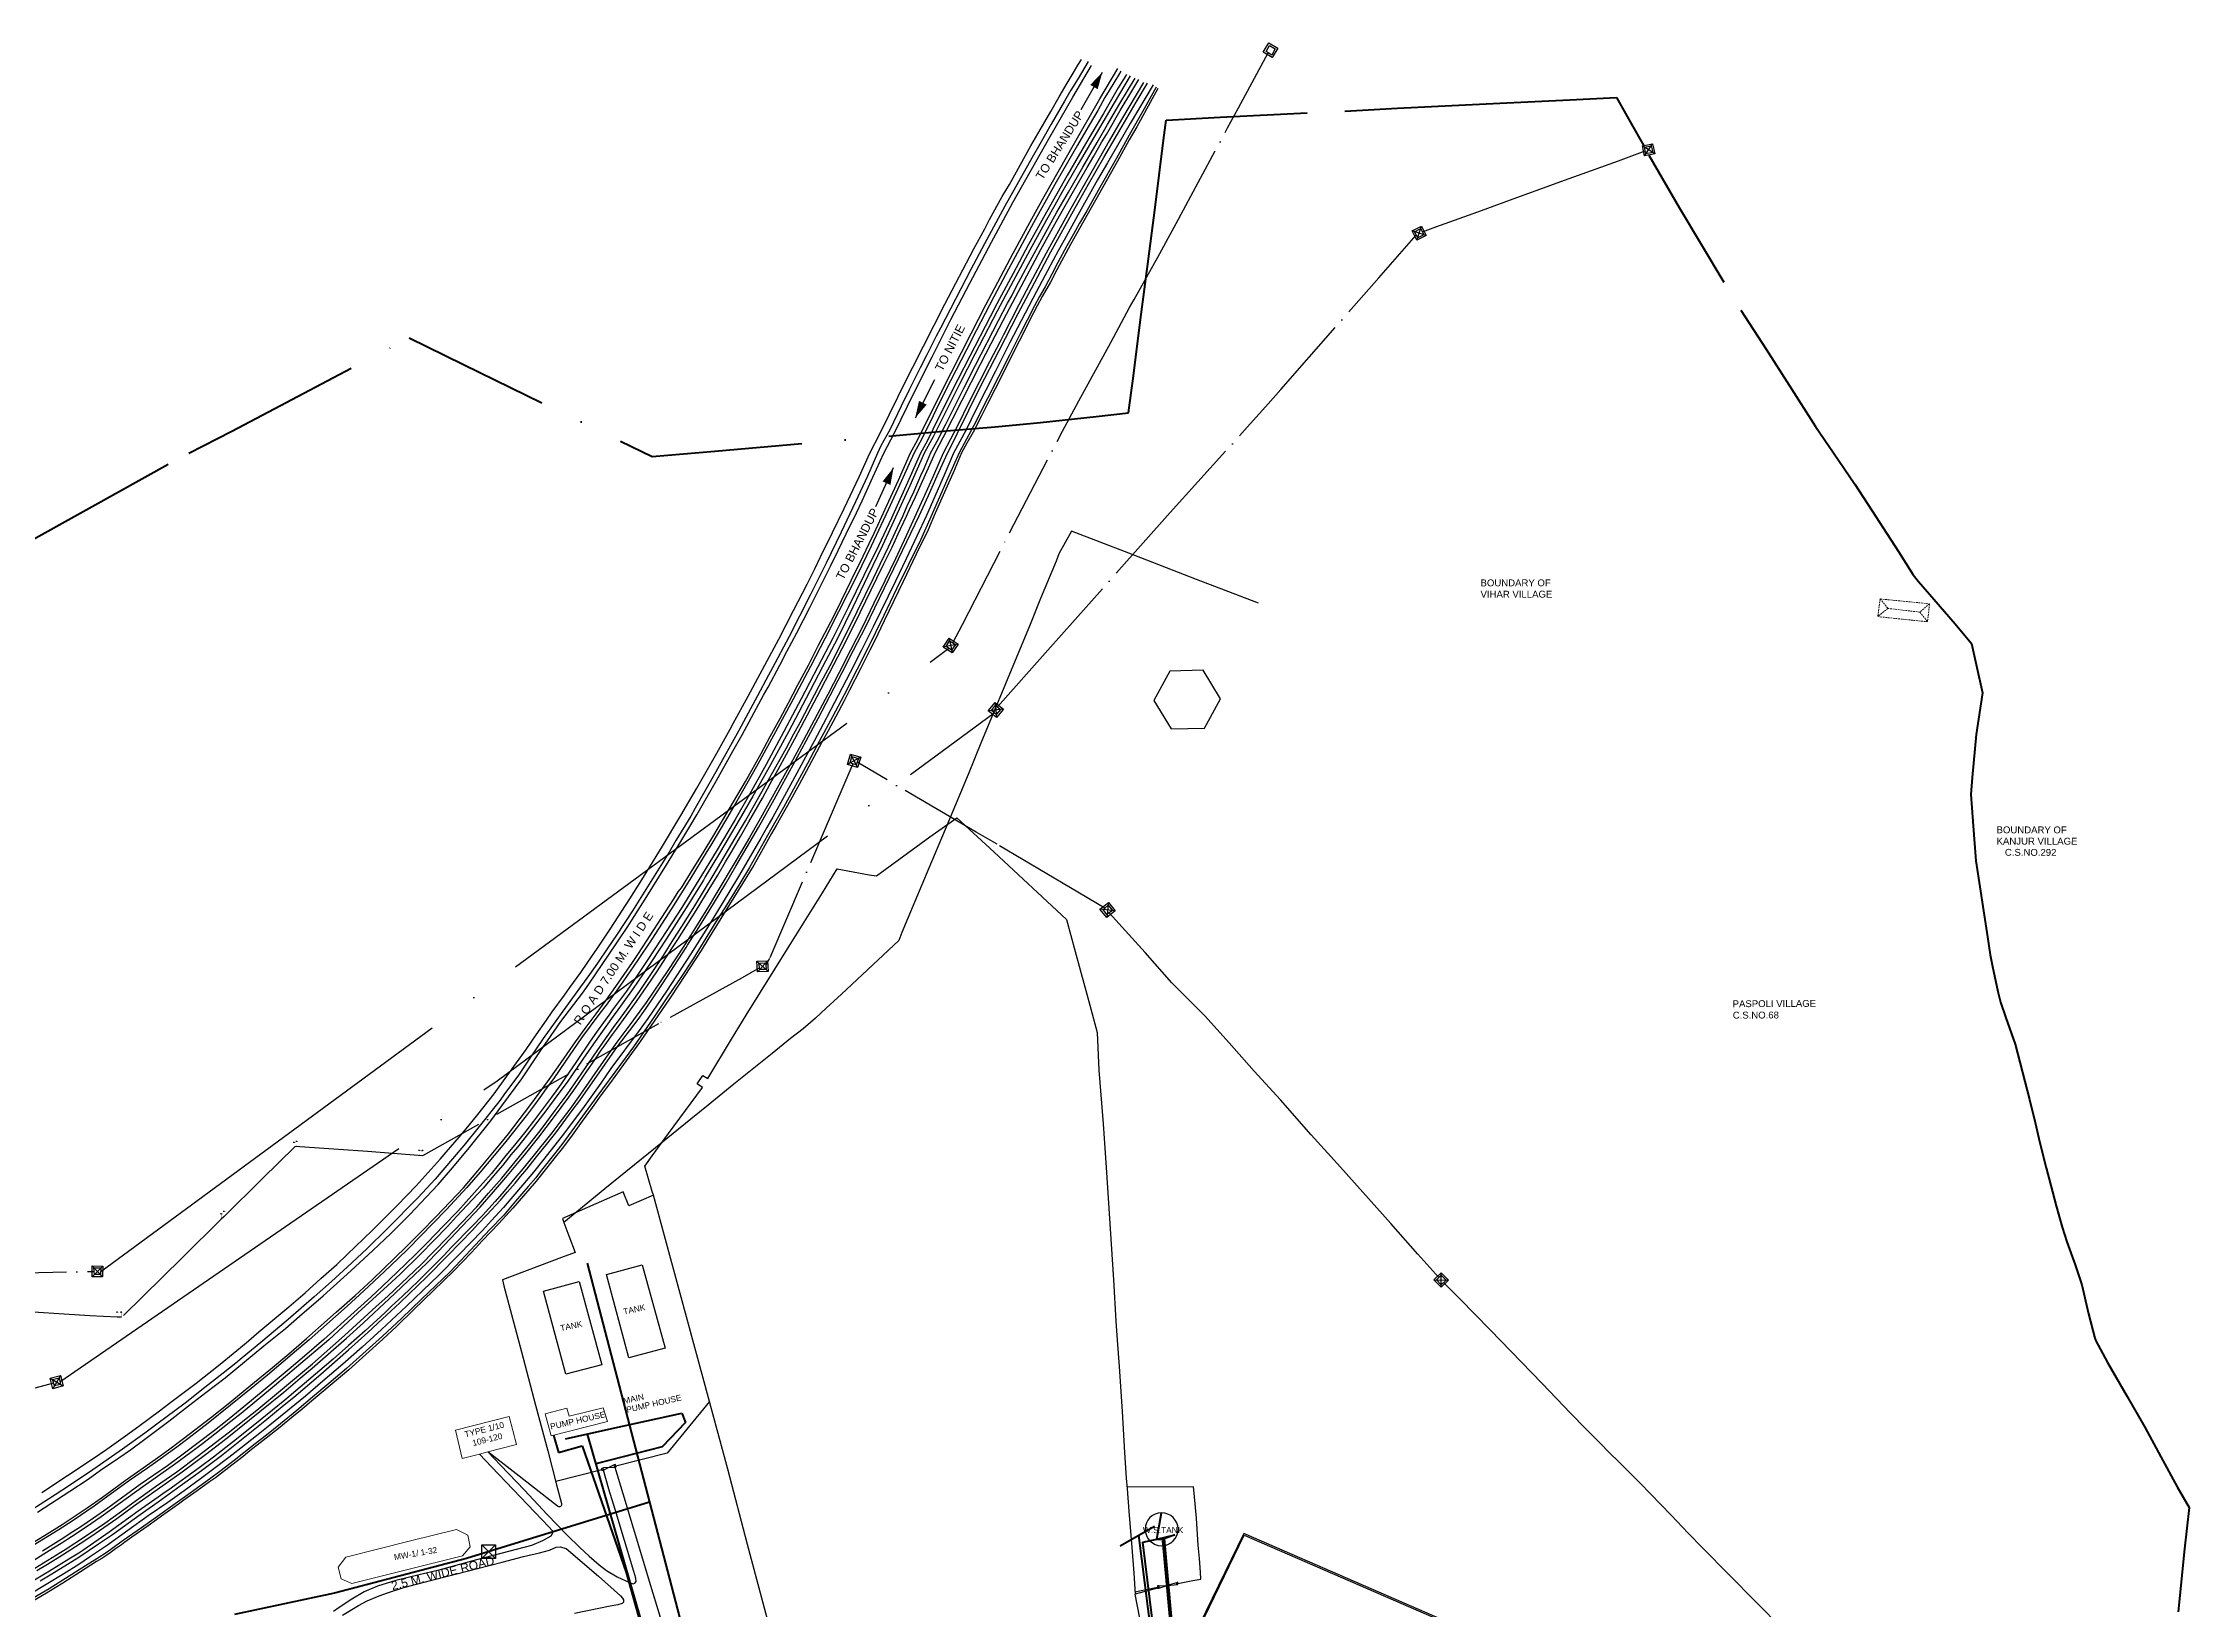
# Model space of a CAD drawing. Header units: millimetres. Extents: x 783 to 2788, y -521 to 1643.
# Drawn here: x 2101 to 2727, y 1186 to 1643 of the extents above; entities that cross this region are included whole.
import ezdxf

# ---------------------------------------------------------------- set-up
doc = ezdxf.new("R2010")
doc.units = ezdxf.units.MM
for name, pattern in [('ACAD_ISO04W100', [30, 24, -3, 0, -3]), ('DASHDOTX2', [50.8, 25.4, -12.7, 0, -12.7]), ('DASHED', [0.75, 0.5, -0.25])]:
    doc.linetypes.add(name, pattern=pattern)
for name, color, linetype, lineweight in [('Boudary Wall', 6, 'DASHDOTX2', 60), ('Boundary', 120, 'Continuous', 30), ('Building', 1, 'Continuous', 9), ('Shed', 12, 'DASHED', 9), ('Water Supply Line', 5, 'Continuous', 50)]:
    doc.layers.add(name, color=color, linetype=linetype, lineweight=lineweight)
for name, color, linetype in [('Compound Wall', 203, 'Continuous'), ('Electric Pole', 7, 'Continuous'), ('Fencing', 7, 'FENCELINE3'), ('Gate', 3, 'Continuous'), ('H.T.Line', 96, 'ACAD_ISO04W100'), ('Pipe Line', 211, 'Continuous'), ('Road', 7, 'Continuous'), ('Tanks', 32, 'Continuous'), ('Text Building', 7, 'Continuous'), ('Text Road', 3, 'Continuous'), ('Tower', 30, 'Continuous'), ('Valve', 17, 'Continuous')]:
    doc.layers.add(name, color=color, linetype=linetype)
doc.styles.add('ROMAND', font='sanss___.ttf', dxfattribs={"height": 5})
doc.linetypes.add('FENCELINE3', pattern='A,0.5,-0.2,["X",Standard,S=0.1,R=0,X=-0.1,Y=-0.05],-0.25', length=0.95)

# ---------------------------------------------------------------- blocks, each defined once
blk = doc.blocks.new('TOWER')
at = {"layer": 'Tower'}
for p, q in [((0, 0), (6, 6)), ((6, 0), (0, 6))]:
    blk.add_line(p, q, dxfattribs=at)
for points in [[(0, 6), (6, 6), (6, 0), (0, 0)], [(1, 5), (5, 5), (5, 1), (1, 1)]]:
    blk.add_lwpolyline(points, close=True, dxfattribs=at)
blk = doc.blocks.new('ELEPOLE')
at = {"layer": 'Electric Pole', "color": 4, "linetype": 'Continuous'}
for points, const_width in [([(0, 10.1), (-1.5, 10.1)], 0.15), ([(0, 1.9), (0, 10.7)], 0.3), ([(0, 10.1), (1.5, 10.1)], 0.15)]:
    blk.add_lwpolyline(points, dxfattribs=dict(at, const_width=const_width))
at = {"layer": 'Electric Pole', "color": 16, "linetype": 'Continuous', "const_width": 0.15}
for points in [[(-1.4, 9.7), (-0.8, 9.7)], [(-1.4, 9.4), (-0.8, 9.4)], [(0.3, 11.4), (-0.3, 11.4)], [(0.3, 11.1), (-0.3, 11.1)], [(1.4, 9.7), (0.8, 9.7)], [(1.4, 9.4), (0.8, 9.4)]]:
    blk.add_lwpolyline(points, dxfattribs=at)
at = {"layer": 'Electric Pole', "color": 4, "linetype": 'Continuous'}
for points in [[(-1.1, 10.1), (-1.1, 9.4)], [(0, 10.7), (0, 11.4)], [(1.1, 10.1), (1.1, 9.4)]]:
    blk.add_lwpolyline(points, dxfattribs=at)
at = {"layer": 'Electric Pole', "color": 8, "linetype": 'Continuous', "const_width": 1.5}
blk.add_lwpolyline([(0, 0), (0, 1.9)], dxfattribs=at)
blk = doc.blocks.new('ARROWS')
blk.add_line((-0.25, 0), (0.25, 0))
blk.add_solid([(0.25, 0), (0.05, 0.05), (0.05, -0.05)])
at = {"flags": 1}
for tag in ['SLOPE', 'RATE']:
    blk.add_attdef(tag, (-0.3, -0.3), '', height=0.05, dxfattribs=at)
blk = doc.blocks.new('ACAD-Master Plan')
at = {"layer": 'Boudary Wall'}
for points in [[(-336.32, 1772.41), (-314.63, 1784.44), (-286.44, 1800.03), (-273.89, 1806.41), (-261.5, 1812.94), (-222.1, 1833.61), (-206.24, 1825.81), (-151.2, 1798.98), (-132.93, 1800.61), (-81.23, 1805.07), (-64.23, 1806.57), (-51.16, 1807.7), (-37.92, 1808.94), (-21.76, 1810.63), (-12.26, 1811.71), (-11.42, 1818.23), (-10.91, 1821.74), (-8.83, 1839.02), (-7.45, 1849.27), (-6.79, 1854.44), (-4.62, 1870.83), (-2.03, 1891.27), (-1.27, 1897.09), (-1.24, 1897.15), (-1.17, 1897.17), (14.49, 1897.99), (50.86, 1899.78), (66.16, 1900.63), (78.04, 1901.18), (98.06, 1902.21), (116.46, 1903.02), (130.06, 1903.7), (134.1, 1896.63), (138.01, 1889.68)], [(139.52, 1886.93), (148.31, 1871.63), (166.34, 1841.73), (173.77, 1830.29), (180.4, 1819.79), (188.15, 1807.8), (193.35, 1800.11), (199.62, 1790.92), (205.77, 1781.47), (212.32, 1771.25), (216.57, 1764.51), (218.18, 1762.58), (222.66, 1757.43), (228.91, 1750.18), (233.61, 1744.41), (235, 1738.36), (236.84, 1730.05), (234.96, 1717.95), (233.84, 1705.32), (233.46, 1700.36), (234.4, 1687.33), (234.93, 1681.1), (238.34, 1658.84), (239.09, 1653.63), (239.79, 1650.19), (241.34, 1642.89), (242.05, 1639.83), (243.65, 1635.26), (246.33, 1627.54), (250.59, 1611.47), (252.25, 1604.74), (253.56, 1598.75), (255.44, 1591.54), (256.75, 1586.38), (258.37, 1580.45), (260.05, 1574.21), (261.47, 1569.86), (263.86, 1563.17), (265.83, 1557.36), (267.81, 1548.91), (269.63, 1541.83), (269.86, 1541.04), (273.3, 1534.7), (279.04, 1524.79), (284.22, 1515.89), (288.83, 1507.14), (293.65, 1498.44), (297.11, 1492.39), (295.79, 1480.37), (293.96, 1461.96)]]:
    blk.add_lwpolyline(points, dxfattribs=at)
at = {"layer": 'Building'}
for points in [[(-165.56, 1521.47), (-175.41, 1519.06), (-176.12, 1521.35), (-182.46, 1519.69), (-180.74, 1513.31), (-164.29, 1517.45)], [(-208.31, 1486.03), (-221.7, 1482.73), (-240.63, 1477.95), (-242.84, 1474.98), (-242.01, 1471.62), (-238.84, 1470.23), (-206.59, 1478.27), (-204.34, 1480.98), (-204.97, 1484.37)]]:
    blk.add_lwpolyline(points, close=True, dxfattribs=at)
for points in [[(-199.14, 1508.61), (-190.85, 1510.75), (-192.94, 1518.92), (-208.6, 1514.93), (-206.63, 1506.67), (-201.65, 1507.96)], [(-201.65, 1507.96), (-199.14, 1508.61)]]:
    blk.add_lwpolyline(points, dxfattribs=at)
at = {"layer": 'Compound Wall'}
for points in [[(-165.88, 1503.39), (-179.37, 1500.01)], [(48.44, 1414.57), (49.48, 1416.13), (50.12, 1417.73), (-0.27, 1439.48), (21.49, 1484.37), (90.68, 1454.32), (66.77, 1410.22), (63.15, 1411.83), (59.8, 1407.13)], [(-3.78, 1468.88), (-10.35, 1467.09)]]:
    blk.add_lwpolyline(points, dxfattribs=at)
blk.add_lwpolyline([(59.66, 1406.17), (63.36, 1411.35), (66.93, 1409.76), (91.17, 1454.49), (21.32, 1484.83), (-0.77, 1439.27), (49.56, 1417.54), (49.08, 1416.36), (48.04, 1414.79, -0.31506), (41.44, 1415.3)], format="xyb", dxfattribs=at)
at = {"layer": 'Fencing', "linetype": 'FENCELINE3'}
for points in [[(-150.88, 1583.48), (-151.2, 1584.63), (-153.38, 1592.02), (-151.24, 1595), (-146.46, 1601.52), (-136.55, 1614.91), (-138.15, 1616), (-136.47, 1618.42), (-135.04, 1617.52), (-128.07, 1629.05), (-123.79, 1635.99), (-111.32, 1656.15), (-101.58, 1671.74), (-97.3, 1678.72), (-87.96, 1677.01), (-85.8, 1676.65), (-70.22, 1688.01), (-62.37, 1693.57), (-51.5, 1683.56), (-30.41, 1663.97), (-27.86, 1654.56), (-23.57, 1638.97), (-21.46, 1630.98), (-20.92, 1620.01), (-19.64, 1604.32), (-18.84, 1591.62), (-16.66, 1558.86), (-15.96, 1546.78), (-15.59, 1541.18), (-15.03, 1533.53), (-14.17, 1520.43), (-13.44, 1508.45), (-13, 1500.94), (-12.71, 1497.86), (-12.18, 1491.29), (-11.35, 1480.71), (-10.74, 1473.21), (-10.35, 1467.09)], [(-74.53, 1418.99), (-79.64, 1410.01), (-85.56, 1400.18), (-96.17, 1380.01), (-99.06, 1390.14), (-101.83, 1400.05), (-106.26, 1416.43), (-109.26, 1427.91), (-116.94, 1457.19), (-123.46, 1481.61), (-129.2, 1503.56), (-136.35, 1530.15), (-147.63, 1571.64), (-150.88, 1583.48)], [(2.11, 1470.28), (6.46, 1471.11), (8.81, 1471.48), (8.7, 1473.56), (8.4, 1477.48), (8.06, 1481.46), (7.52, 1489.28), (6.88, 1496.57), (6.68, 1498.45), (-12.75, 1498.36)], [(-69.57, 1426.62), (-62.21, 1435.22), (-56.22, 1442.31), (-51.38, 1441.36), (-42.12, 1439.73), (-32.22, 1437.78), (-27.23, 1436.82), (-16.28, 1434.03), (-6.44, 1431.58), (-3.31, 1430.77), (-4.82, 1438.76), (-7.22, 1451.18), (-9.1, 1460.61), (-10.35, 1467.09)]]:
    blk.add_lwpolyline(points, dxfattribs=at)
at = {"layer": 'Fencing', "linetype": 'FENCELINE3', "ltscale": 10}
for points in [[(-150.88, 1583.48), (-158.07, 1580.45), (-159.68, 1584.49), (-170.11, 1579.94), (-177.4, 1576.73), (-176.98, 1575.58)], [(-134.5, 1523.3), (-146.9, 1508.26), (-161.85, 1504.44)], [(-3.84, 1469.06), (-10.39, 1467.74)]]:
    blk.add_lwpolyline(points, dxfattribs=at)
blk.add_lwpolyline([(-176.98, 1575.58), (-175.57, 1571.64), (-173.67, 1566.81), (-177.67, 1565.34), (-194.9, 1558.83), (-194.49, 1557.12), (-189.39, 1537.78), (-185.26, 1522.3), (-181.72, 1508.89), (-179.1, 1498.98), (-177.69, 1493.55, -0.716772), (-178.88, 1492.78), (-190.92, 1502.25), (-199.14, 1508.61)], format="xyb", dxfattribs=at)
at = {"layer": 'Gate'}
for points in [[(-165.39, 1503.27), (-165.84, 1503.13), (-165.94, 1503.81), (-165.54, 1503.94)], [(-162.13, 1504.08), (-165.54, 1503.94)], [(-165.39, 1503.27), (-165.54, 1503.94)], [(-162.28, 1504.83), (-165.39, 1503.27)], [(-161.85, 1504.44), (-161.96, 1504.96), (-162.28, 1504.83)], [(-162.13, 1504.08), (-162.28, 1504.83)], [(-162.07, 1504.09), (-162.13, 1504.08)], [(-162.07, 1504.09), (-161.79, 1504.13), (-161.85, 1504.44)], [(-3.48, 1469.57), (-3.82, 1469.53), (-3.78, 1468.88), (-3.45, 1468.87)], [(-3.48, 1469.57), (-1.03, 1469.68)], [(-3.48, 1469.57), (-3.45, 1468.87)], [(-3.45, 1468.87), (-1.03, 1469.68)], [(1.69, 1470.47), (-1.03, 1469.68), (2.12, 1469.96), (2.11, 1470.28)], [(2.11, 1470.28), (2.1, 1470.61), (1.69, 1470.47)], [(1.69, 1470.47), (1.71, 1469.98)]]:
    blk.add_lwpolyline(points, dxfattribs=at)
at = {"layer": 'H.T.Line'}
for points in [[(-63.56, 1744.67), (-60.74, 1750.03), (-46.99, 1776.71), (-31.54, 1806.42), (-26.76, 1815.26), (-17.39, 1832.26), (-12, 1842.45), (-10.67, 1844.77), (-3.74, 1857.14), (1.65, 1867.01), (16.64, 1894.9), (19.78, 1900.68), (28.42, 1916.77)], [(73.45, 1864.51), (77.41, 1866.02), (89.59, 1870.35), (102.05, 1874.91), (116.29, 1880.07), (130.67, 1885.25), (138.48, 1888.21)], [(-50.52, 1725.98), (-35.83, 1742.47), (-0.1, 1782.72), (21.59, 1806.7), (28.45, 1814.41), (32.16, 1818.59), (60.75, 1851.13), (68.27, 1859.67), (71.67, 1863.62)], [(-92.72, 1709.38), (-95.63, 1702.53), (-117.02, 1652.59), (-118.05, 1650.59)], [(-19.17, 1667.28), (-29.25, 1673.21), (-50.61, 1685.87), (-56.71, 1689.43), (-91.46, 1709.79)], [(78.25, 1559.5), (72.13, 1566.32), (64.2, 1575.25), (49.58, 1591.66), (40.98, 1601.17), (32.01, 1611.29), (24.42, 1619.74), (17.08, 1627.98), (9.95, 1635.88), (0.37, 1645.43), (-7.43, 1654.28), (-17.88, 1665.87)], [(-119.91, 1649.83), (-125.02, 1646.97), (-149.4, 1633.49), (-218.27, 1595), (-234.26, 1596.24), (-255.43, 1597.72), (-265.02, 1588.25), (-276.16, 1577.22), (-276.95, 1576.53), (-288.33, 1565.28), (-306, 1547.9), (-307.34, 1547.9), (-315.31, 1548.36), (-374.79, 1552.07)], [(-643.47, 1584.71), (-638.93, 1584.06), (-592.18, 1577.5), (-570.72, 1574.64), (-558.72, 1572.91), (-512.88, 1566.21), (-501.05, 1564.34), (-453.48, 1557.3), (-444.75, 1557.65), (-422.98, 1558.28), (-408.84, 1558.97), (-399.41, 1559.45), (-385.78, 1559.79), (-358.49, 1560.35), (-346.08, 1560.63), (-314.03, 1561.29)], [(238.61, 1078.11), (258.11, 1216.72), (261.06, 1405.81), (184.68, 1450.38), (178.6, 1456.87), (162.88, 1472.88), (155.2, 1480.62), (151.03, 1484.9), (145.98, 1490.19), (136.97, 1499.46), (131, 1505.48), (127.72, 1508.66), (125.63, 1510.92), (121.05, 1515.47), (116.75, 1519.87), (108.42, 1528.59), (93.2, 1544.25), (84.39, 1553.24), (79.58, 1558.01)], [(-325.87, 1528.71), (-400.19, 1508.82), (-417.31, 1504.33), (-425.25, 1502.36), (-437.5, 1498.97), (-455.9, 1494.21), (-463.21, 1492.28), (-470.44, 1490.47), (-479.17, 1488.16), (-485.81, 1486.66), (-493.64, 1484.4), (-500.67, 1482.49), (-509.08, 1480.28), (-519.15, 1477.7), (-525.23, 1476), (-536.8, 1473.09), (-553.79, 1468.93), (-563.54, 1466.55), (-569.56, 1465.12)]]:
    blk.add_lwpolyline(points, dxfattribs=at)
at = {"layer": 'H.T.Line', "ltscale": 5}
for points in [[(-312.1, 1561.28), (-64.65, 1743.07)], [(-323.99, 1529.1), (-196.47, 1616.87), (-51.5, 1724.27)]]:
    blk.add_lwpolyline(points, dxfattribs=at)
at = {"layer": 'Pipe Line'}
for points in [[(-12.89, 1910.42), (-15.29, 1906.53), (-16.47, 1904.53), (-19.62, 1899.11), (-24.83, 1890.2), (-30.14, 1881), (-36.24, 1870.25), (-37.55, 1867.9), (-41.41, 1860.88), (-45.96, 1852.42), (-50.69, 1843.5), (-52.64, 1839.77), (-58.58, 1828.32), (-62.1, 1821.43), (-65.47, 1814.77), (-66.38, 1812.88), (-68.5, 1808.69), (-69.34, 1806.87), (-71.04, 1803.45), (-72.97, 1800.03), (-77.14, 1790.56), (-79.39, 1785.57), (-81.45, 1781.01), (-85.2, 1772.94), (-89.48, 1764.29), (-94.02, 1755), (-98.5, 1746.05), (-102.9, 1737.63), (-107.73, 1728.31), (-112.8, 1718.79), (-118.03, 1709.12), (-123.2, 1699.77), (-127.06, 1693.14), (-132.59, 1683.8), (-137.61, 1675.54), (-142.58, 1667.46), (-148.58, 1658.18), (-152.7, 1651.94), (-156.43, 1646.42), (-158.76, 1643.03), (-162.79, 1637.55), (-163.55, 1636.44), (-167.25, 1631.39), (-169.55, 1628.12), (-173.3, 1622.49), (-177.78, 1615.96), (-179.24, 1614), (-180.61, 1612.1), (-185.88, 1605.12), (-188.14, 1602.19), (-190.99, 1598.59), (-191.88, 1597.56), (-193.91, 1595.08), (-196.16, 1592.29), (-198.21, 1589.79), (-203.05, 1584.27), (-207.94, 1578.9), (-212.1, 1574.55), (-216.9, 1569.61), (-220.42, 1566.09), (-225.62, 1561.02), (-229.86, 1556.99), (-233.31, 1553.76), (-238.18, 1549.35), (-247.04, 1541.46), (-252.68, 1536.53), (-256.53, 1533.26), (-264.1, 1526.9), (-270.35, 1521.77), (-275.73, 1517.43), (-278.93, 1514.88), (-288.03, 1507.95), (-292.61, 1504.61), (-300.57, 1499.07), (-310.06, 1492.18), (-314.17, 1489.3), (-317.87, 1486.8), (-321, 1484.8), (-322.85, 1483.56), (-329.08, 1479.71)], [(-11.76, 1910.09), (-16.48, 1902.23), (-18.8, 1898.2), (-19.8, 1896.58), (-26.94, 1884.3), (-31.71, 1875.99), (-33.78, 1872.34), (-36.16, 1868.09), (-41.06, 1859.22), (-48.08, 1846.15), (-50.59, 1841.36), (-57.1, 1828.85), (-61.5, 1820.31), (-65.21, 1812.96), (-69.28, 1804.78), (-71.82, 1800.13), (-76.06, 1790.45), (-80.22, 1781.3), (-84.07, 1773), (-88.29, 1764.24), (-92.73, 1755.06), (-97.21, 1745.95), (-101.51, 1737.65), (-106.42, 1728.27), (-111.49, 1718.71), (-116.76, 1709.08), (-121.88, 1699.91), (-125.88, 1693.06), (-129.09, 1687.53), (-131.3, 1683.76), (-135.75, 1676.42), (-136.3, 1675.44), (-141.35, 1667.37), (-147.16, 1658.21), (-151.27, 1651.98), (-155.73, 1645.35), (-157.28, 1643.09), (-161.74, 1636.9), (-162.09, 1636.38), (-164.79, 1632.69), (-168.38, 1627.7), (-171.43, 1623.23), (-176.08, 1616.49), (-178.74, 1612.86), (-182.29, 1608.11), (-184.56, 1605.14), (-189.07, 1599.41), (-190.53, 1597.53), (-192.44, 1595.28), (-194.82, 1592.28), (-196.95, 1589.81), (-200.58, 1585.55), (-203.62, 1582.22), (-208.28, 1577.31), (-210.99, 1574.4), (-214.86, 1570.35), (-218.97, 1566.15), (-224.74, 1560.52), (-228.43, 1557.05), (-237.07, 1549.17), (-245.61, 1541.33), (-255, 1533.3), (-261.43, 1527.87), (-271.11, 1519.87), (-274.17, 1517.51), (-278.84, 1513.8), (-282.42, 1511.02), (-285.82, 1508.42), (-290.58, 1504.93), (-296.2, 1500.95), (-299.12, 1498.93), (-311.96, 1489.68), (-316.35, 1486.64), (-320.62, 1483.88), (-323.64, 1481.95), (-327.1, 1479.78), (-331.35, 1477.14)], [(-14.48, 1911.41), (-15.17, 1910.23), (-17.9, 1905.76), (-19.14, 1903.7), (-21.27, 1899.99), (-24.75, 1894.01), (-27.15, 1889.82), (-31.88, 1881.61), (-33.35, 1879.01), (-34.23, 1877.47), (-40.04, 1867.13), (-47.32, 1853.66), (-51.61, 1845.54), (-56.63, 1835.89), (-59.54, 1830.13), (-64.23, 1821.06), (-67.69, 1814.22), (-69.31, 1810.86), (-72.71, 1803.98), (-74.82, 1800.11), (-79.07, 1790.64), (-82.37, 1783.44), (-87.34, 1772.88), (-91.57, 1764.19), (-96.86, 1753.69), (-100.79, 1746.02), (-105.07, 1737.76), (-110.09, 1728.25), (-115.22, 1718.73), (-120.45, 1709.24), (-126.53, 1698.43), (-129.56, 1693.31), (-134.17, 1685.59), (-135.34, 1683.74), (-140.26, 1675.57), (-145.46, 1667.23), (-151.37, 1658.19), (-155.49, 1651.99), (-159.77, 1645.75), (-161.65, 1643.1), (-164.7, 1638.95), (-166.51, 1636.59), (-171.85, 1629.39), (-176.51, 1622.66), (-180.02, 1617.45), (-182.12, 1614.6), (-184, 1611.99), (-185.9, 1609.5), (-187.62, 1607.12), (-193.91, 1599.14), (-195.25, 1597.5), (-201.41, 1590.23), (-205.33, 1585.74), (-207.72, 1583.12), (-211.28, 1579.33), (-215.16, 1575.32), (-222.44, 1567.89), (-225.36, 1565.01), (-229.32, 1561.23), (-235.35, 1555.61), (-240.23, 1551.14), (-251.28, 1541.31), (-256.27, 1537.1), (-263.46, 1530.99), (-268.2, 1527.09), (-274.24, 1522.22), (-280.81, 1516.98), (-286.71, 1512.44), (-289.9, 1510.05), (-295.41, 1506.05), (-298.47, 1503.89), (-303.73, 1500.27), (-310.06, 1495.69), (-314.01, 1492.81), (-320.16, 1488.58), (-324.56, 1485.79), (-331.78, 1481.33)], [(-329.26, 1496.76), (-314.32, 1506.66), (-310.28, 1509.43), (-304.91, 1513.27), (-301.02, 1516.09), (-294.93, 1520.64), (-291.68, 1523.09), (-284.31, 1528.69), (-277.3, 1534.22), (-269.67, 1540.44), (-265.95, 1543.62), (-257.23, 1550.91), (-252.47, 1555.06), (-247.88, 1559.18), (-243.21, 1563.34), (-240.18, 1566.18), (-232.94, 1573.19), (-230.48, 1575.63), (-225.62, 1580.5), (-220.09, 1586.24), (-213.08, 1593.99), (-211.29, 1596.03), (-207.5, 1600.43), (-204.97, 1603.43), (-202.14, 1607.04), (-198.8, 1611.2), (-197.36, 1613.09), (-193.62, 1618.23), (-188.03, 1626), (-185.11, 1630.26), (-182.11, 1634.56), (-180.39, 1636.99), (-176.83, 1641.86), (-175.21, 1644.14), (-172.07, 1648.49), (-170.04, 1651.45), (-167.17, 1655.6), (-163.48, 1661.1), (-157.74, 1669.93), (-154.26, 1675.48), (-148.48, 1684.85), (-142.85, 1694.31), (-138.17, 1702.28), (-132.41, 1712.44), (-128.46, 1719.48), (-127.59, 1721.15), (-123.2, 1729.05), (-119.73, 1735.58), (-114.3, 1745.75), (-109.97, 1754.07), (-106.06, 1761.72), (-103.82, 1766.23), (-102.09, 1769.78), (-98.61, 1776.8), (-95.25, 1783.81), (-90.86, 1793.1), (-87.79, 1799.97), (-84.73, 1805.81), (-76.99, 1821.66), (-75.21, 1825.1), (-65.89, 1843.45), (-57.41, 1859.55), (-54.23, 1865.42), (-52.79, 1868.14), (-49.1, 1874.82), (-47.04, 1878.4), (-40.73, 1889.64), (-36.73, 1896.65), (-34.97, 1899.65), (-32.53, 1903.95), (-30.2, 1907.89), (-28.41, 1910.79), (-27.03, 1913.15), (-25.98, 1914.85)], [(-24.05, 1914.22), (-26.99, 1909.27), (-29.09, 1905.86), (-30.91, 1902.69), (-34.8, 1895.99), (-38.14, 1890.14), (-40.36, 1886.24), (-48.33, 1872), (-54.32, 1861.05), (-58.25, 1853.61), (-67.17, 1836.45), (-68.39, 1834.08), (-70.38, 1830.21), (-71.1, 1828.66), (-73.05, 1824.89), (-76.29, 1818.43), (-78.61, 1813.73), (-81.95, 1806.76), (-84.56, 1802.08), (-85.55, 1799.98), (-88.4, 1793.28), (-91.88, 1785.75), (-96.11, 1776.92), (-100.49, 1767.91), (-105.15, 1758.57), (-111.38, 1746.31), (-116.1, 1737.36), (-117.28, 1735.2), (-120.47, 1729.18), (-125.94, 1719.06), (-132.62, 1706.97), (-138.66, 1696.4), (-139.99, 1694.12), (-144.32, 1686.94), (-146.28, 1683.62), (-150.64, 1676.59), (-157, 1666.46), (-161.69, 1659.34), (-164.18, 1655.68), (-167.19, 1651.2), (-169.55, 1647.85), (-173.68, 1642.11), (-177.28, 1637.2), (-182.99, 1629.21), (-186.88, 1623.46), (-190.47, 1618.28), (-194.3, 1613.09), (-195.62, 1611.26), (-202.05, 1603.07), (-205.65, 1598.59), (-209.46, 1594.1), (-214.55, 1588.18), (-219.54, 1582.85), (-228.52, 1573.74), (-234.48, 1567.87), (-240.09, 1562.61), (-244.76, 1558.38), (-249.81, 1553.91), (-257.45, 1547.29), (-265.44, 1540.51), (-270.86, 1536.08), (-272.74, 1534.51), (-276.42, 1531.56), (-281.69, 1527.4), (-287.47, 1522.89), (-295.7, 1516.75), (-299.27, 1514.06), (-305.71, 1509.41), (-315.42, 1502.75), (-323.41, 1497.4), (-327.35, 1494.81), (-332.19, 1491.73)], [(-5.05, 1907.47), (-11.76, 1896.18), (-15.1, 1890.37), (-18.44, 1884.65), (-21.28, 1879.68), (-27.11, 1869.4), (-31.1, 1862.12), (-32.78, 1858.99), (-34.23, 1856.33), (-35.94, 1853.14), (-39.14, 1847.1), (-46.9, 1832.22), (-51.13, 1823.91), (-56.73, 1812.79), (-59.67, 1806.79), (-63.3, 1800.03), (-66.04, 1793.53), (-71.25, 1781.84), (-74.03, 1775.72), (-77.16, 1769.11), (-80.24, 1762.68), (-86.77, 1749.27), (-90.15, 1742.52), (-93.46, 1736.01), (-96.94, 1729.28), (-100.19, 1723.14), (-100.46, 1722.6), (-103.96, 1715.99), (-110.88, 1703.19), (-116.05, 1693.81), (-117.76, 1690.75), (-119.52, 1687.63), (-121.96, 1683.45), (-126.08, 1676.47), (-130.8, 1668.61), (-135.13, 1661.63), (-139.98, 1653.94), (-147.06, 1643.08), (-152.54, 1635.06), (-155.04, 1631.55), (-163.33, 1620.45), (-166.19, 1616.24), (-171.1, 1609.37), (-176.81, 1601.69), (-182.82, 1594.03), (-185.9, 1590.22), (-189.06, 1586.41), (-192.44, 1582.41), (-194.61, 1579.96), (-198.11, 1576.09), (-200.76, 1573.26), (-207.64, 1566.12), (-213.48, 1560.18), (-215.76, 1557.92), (-222.88, 1551.1), (-230.16, 1544.35), (-235.84, 1539.16), (-241.46, 1534.23), (-247.28, 1529.23), (-252.4, 1524.92), (-262.76, 1516.4), (-266.68, 1513.27), (-271.22, 1509.67), (-274.72, 1506.97), (-279.46, 1503.38), (-283.02, 1500.79), (-287.73, 1497.3), (-292.55, 1493.91), (-298.28, 1489.95), (-310.15, 1481.45), (-315.35, 1477.88), (-318.53, 1475.79), (-322.88, 1473.02), (-328.07, 1469.9), (-332.71, 1467.16)], [(-7.87, 1908.1), (-14.28, 1897.31), (-17.91, 1891.08), (-20.83, 1885.94), (-26.52, 1876.06), (-29.62, 1870.49), (-32.22, 1865.76), (-36.26, 1858.34), (-39.5, 1852.27), (-41.08, 1849.36), (-44.27, 1843.25), (-48.79, 1834.51), (-49.76, 1832.58), (-52.84, 1826.6), (-58.73, 1814.95), (-62.15, 1807.99), (-66.33, 1800.03), (-69.15, 1793.47), (-71.75, 1787.65), (-77.13, 1775.88), (-80.3, 1769.14), (-83.38, 1762.74), (-86.55, 1756.19), (-89.92, 1749.31), (-93.39, 1742.47), (-96.68, 1736.01), (-100.04, 1729.58), (-107.1, 1716.21), (-110.85, 1709.29), (-120.12, 1692.63), (-122.83, 1687.9), (-126.45, 1681.75), (-132.93, 1670.81), (-134.3, 1668.53), (-138.58, 1661.59), (-142.03, 1656.19), (-146.69, 1649.03), (-152.95, 1639.73), (-157.73, 1633.17), (-161.55, 1628.14), (-164.68, 1623.75), (-172.12, 1612.96), (-175.27, 1608.62), (-178.47, 1604.45), (-180.5, 1601.72), (-186.07, 1594.78), (-189.41, 1590.66), (-190.78, 1589.04), (-194.38, 1584.71), (-197.04, 1581.7), (-200.76, 1577.61), (-203.79, 1574.45), (-209.74, 1568.32), (-212.03, 1565.92), (-219.44, 1558.5), (-224.05, 1554.06), (-227.28, 1551.1), (-229.27, 1549.2), (-234.98, 1543.97), (-239.81, 1539.62), (-244.32, 1535.68), (-248.17, 1532.37), (-258.37, 1523.72), (-265.55, 1517.9), (-271.97, 1512.73), (-279.2, 1507.09), (-283.37, 1504.01), (-292.21, 1497.59), (-293.35, 1496.86), (-295.36, 1495.38), (-301.21, 1491.29), (-309.65, 1485.18), (-317.36, 1479.88), (-318.54, 1479.11), (-321.39, 1477.37), (-327.08, 1473.84), (-336.27, 1468.32)], [(-330.73, 1474), (-327.65, 1475.85), (-323.22, 1478.56), (-318.12, 1481.87), (-314.97, 1483.93), (-307.37, 1489.21), (-302.59, 1492.77), (-295.63, 1497.65), (-288.34, 1502.83), (-281.53, 1507.89), (-275.69, 1512.34), (-258.66, 1526.09), (-253.96, 1530.11), (-250.45, 1533.07), (-245.77, 1537.11), (-240.4, 1541.81), (-235.46, 1546.27), (-227.93, 1553.24), (-216.97, 1563.7), (-213.71, 1567.06), (-210.12, 1570.81), (-201.44, 1580.02), (-197.48, 1584.48), (-193.88, 1588.72), (-190.08, 1593.3), (-188.51, 1595.21), (-184.35, 1600.47), (-179.99, 1606.09), (-177.75, 1609.12), (-175.55, 1612.07), (-173.61, 1614.81), (-170.37, 1619.49), (-167.95, 1623.04), (-166.09, 1625.79), (-164.94, 1627.36), (-162.85, 1630.38), (-161.65, 1631.99), (-158.83, 1635.84), (-155.83, 1640), (-152.63, 1644.67), (-149.91, 1648.68), (-145.32, 1655.79), (-143.79, 1658.1), (-138.4, 1666.61), (-134.62, 1672.77), (-132.1, 1676.9), (-129.8, 1680.78), (-128.18, 1683.47), (-125.47, 1688.16), (-123.02, 1692.41), (-119.08, 1699.38), (-116.8, 1703.56), (-114.45, 1707.73), (-109.6, 1716.67), (-103.08, 1728.99), (-94.67, 1745.27), (-90.55, 1753.51), (-85.72, 1763.5), (-83.62, 1767.67), (-81.24, 1772.6), (-79.46, 1776.43), (-77, 1781.6), (-76.14, 1783.52), (-74.38, 1787.23), (-68.62, 1800.26), (-66.32, 1804.52), (-60.84, 1815.43), (-55.48, 1825.94), (-52.35, 1832.02), (-48.85, 1838.71), (-47.91, 1840.55), (-44.42, 1847.19), (-37.83, 1859.39), (-33.28, 1867.65), (-32.01, 1869.89), (-28.75, 1875.76), (-27.27, 1878.29), (-24.36, 1883.34), (-22.41, 1886.63), (-20.03, 1890.76), (-18.73, 1892.94), (-14.68, 1899.9), (-11.29, 1905.57), (-9.24, 1908.96)], [(-3.72, 1906.35), (-9.88, 1895.2), (-12.1, 1891.36), (-15.53, 1885.16), (-27.5, 1863.93), (-29.23, 1860.88), (-33.19, 1853.49), (-35.08, 1849.89), (-37.43, 1845.71), (-38.94, 1842.97), (-40.03, 1840.89), (-44.14, 1832.63), (-51.15, 1818.73), (-53.4, 1814.37), (-55.13, 1810.92), (-57.59, 1806.14), (-59.42, 1802.86), (-61.04, 1800.04), (-63.44, 1794.26), (-64.83, 1791.21), (-68.71, 1782.46), (-70.72, 1777.64), (-74.22, 1770.47), (-78.04, 1762.59), (-83.59, 1751.1), (-86.42, 1745.11), (-87.7, 1742.55), (-90.5, 1737.09), (-93.65, 1730.81), (-95.23, 1727.7), (-97.7, 1723.16), (-99.9, 1718.99), (-101.75, 1715.63), (-106.34, 1707.14), (-108.34, 1703.34), (-110.84, 1698.77), (-115.03, 1691.35), (-116.41, 1689.06), (-119.38, 1683.75), (-121.54, 1679.82), (-126.12, 1672.4), (-134.99, 1658.15), (-136.93, 1654.9), (-143.39, 1645.03), (-146.18, 1640.82), (-154.95, 1628.03), (-159.59, 1621.63), (-163.4, 1616.41), (-166.11, 1612.79), (-168.76, 1609.08), (-171.65, 1605.12), (-174.6, 1601.03), (-177.14, 1597.64), (-179.97, 1594.12), (-182.08, 1591.39), (-185.1, 1587.59), (-188.82, 1583.31), (-191.93, 1579.69), (-195.95, 1575.26), (-200.74, 1570.26), (-203.97, 1566.78), (-209.16, 1561.36), (-220.82, 1550.06), (-225.78, 1545.19), (-229.8, 1541.55), (-239.76, 1532.57), (-250.63, 1523.42), (-253.95, 1520.59), (-255.73, 1519.13), (-259.8, 1515.84), (-263.88, 1512.63), (-265.59, 1511.25), (-268.56, 1508.95), (-270.58, 1507.33), (-273.87, 1504.76), (-278.58, 1501.1), (-280.34, 1499.9), (-284.01, 1497.24), (-287.83, 1494.53), (-289.44, 1493.34), (-294.33, 1489.89), (-295.83, 1488.76), (-298.3, 1487.05), (-302.99, 1483.71), (-305.05, 1482.28), (-306.04, 1481.56), (-307.77, 1480.34), (-309.34, 1479.2), (-310.57, 1478.34), (-311.8, 1477.56), (-313.33, 1476.61), (-317.99, 1473.62), (-323.18, 1470.36), (-325.42, 1468.93), (-327.88, 1467.45), (-333.52, 1464.15)], [(-4.18, 1906.76), (-7.67, 1900.47), (-12.1, 1892.73), (-15.91, 1885.84), (-20.65, 1877.5), (-24.45, 1870.69), (-26.58, 1867.03), (-28.36, 1863.88), (-30.32, 1860.45), (-32.91, 1855.63), (-34.67, 1852.23), (-36.64, 1848.55), (-38.26, 1845.67), (-39.74, 1842.95), (-41.86, 1838.82), (-43.86, 1834.82), (-45.94, 1830.71), (-46.98, 1828.58), (-53.29, 1816.13), (-57.37, 1808.04), (-61.73, 1800.06), (-64.96, 1792.66), (-70.58, 1779.89), (-73, 1774.64), (-79.96, 1760.39), (-83.7, 1752.61), (-88.38, 1742.93), (-91.45, 1736.97), (-95.26, 1729.49), (-98.62, 1723.03), (-101.73, 1717.37), (-104.99, 1711.34), (-105.95, 1709.49), (-112.88, 1696.65), (-116.71, 1690.03), (-120.2, 1683.82), (-122.82, 1679.09), (-125.67, 1674.44), (-129.57, 1668.17), (-132.66, 1663.25), (-136.4, 1657.25), (-139.27, 1652.42), (-143.1, 1646.76), (-146.6, 1641.64), (-150.7, 1635.54), (-156.7, 1626.83), (-160.43, 1621.67), (-167.34, 1612.28), (-177.27, 1598.67), (-179.37, 1596.04), (-183.89, 1590.29), (-185.16, 1588.55), (-187.4, 1586.02), (-191.09, 1581.73), (-194.47, 1577.71), (-198.55, 1573.49), (-202.9, 1568.91), (-207.08, 1564.44), (-210.21, 1561.18), (-218.57, 1553.17), (-224.36, 1547.57), (-229.94, 1542.34), (-240.37, 1532.97), (-245.53, 1528.6), (-250.37, 1524.55), (-254.91, 1520.69), (-259.69, 1516.78), (-263.77, 1513.5), (-267.08, 1510.94), (-273.18, 1506.13), (-276.94, 1503.2), (-280.35, 1500.66), (-286.06, 1496.61), (-290.43, 1493.45), (-295.54, 1489.8), (-300.19, 1486.5), (-305.59, 1482.75), (-310.27, 1479.37), (-313.24, 1477.45), (-316.52, 1475.41), (-327.18, 1468.66), (-335.36, 1463.88)], [(-329.76, 1471), (-326.88, 1472.78), (-323.87, 1474.58), (-318.52, 1477.92), (-312.72, 1481.77), (-308.7, 1484.57), (-300.63, 1490.41), (-295.33, 1494.1), (-288.91, 1498.72), (-287.59, 1499.7), (-282.73, 1503.21), (-276.92, 1507.61), (-271.48, 1511.84), (-264.22, 1517.68), (-258.55, 1522.39), (-255.82, 1524.63), (-247.92, 1531.34), (-239.78, 1538.44), (-234.2, 1543.42), (-229.89, 1547.43), (-224.87, 1552.13), (-216.95, 1559.72), (-210.86, 1565.92), (-203.65, 1573.34), (-202.08, 1575.02), (-199.43, 1577.77), (-195.48, 1582.09), (-193.53, 1584.39), (-191.22, 1587.07), (-189.63, 1588.96), (-187.85, 1591.14), (-184.98, 1594.7), (-181.64, 1598.8), (-179.37, 1601.7), (-174.24, 1608.63), (-172.66, 1610.72), (-168.7, 1616.27), (-165.86, 1620.5), (-161.32, 1626.87), (-155.37, 1634.81), (-153.7, 1637.15), (-151.75, 1639.95), (-149.59, 1643.17), (-145.79, 1648.91), (-141.31, 1655.8), (-140.94, 1656.41), (-137.65, 1661.63), (-133.38, 1668.47), (-129.78, 1674.49), (-126.84, 1679.49), (-120.24, 1690.79), (-115.61, 1698.9), (-113.27, 1703.21), (-110.1, 1709.1), (-106.35, 1716.02), (-102.85, 1722.58), (-99.31, 1729.27), (-95.77, 1736), (-92.46, 1742.47), (-89.04, 1749.22), (-79.38, 1769.16), (-73.36, 1781.74), (-70.67, 1787.67), (-68.14, 1793.33), (-65.6, 1798.91), (-55.53, 1819.19), (-50.04, 1829.91), (-44.44, 1840.77), (-40.61, 1848.06), (-34.91, 1858.7), (-32.39, 1863.31), (-28.31, 1870.72), (-23.92, 1878.45), (-19.44, 1886.27), (-15.53, 1893.05), (-10.03, 1902.38), (-6.7, 1907.88)], [(-70.01, 1800), (-68.12, 1803.53), (-65.61, 1808.44), (-62.8, 1814.12), (-60.36, 1818.95), (-56.94, 1825.64), (-50.19, 1838.68), (-47.55, 1843.72), (-46.36, 1845.92), (-45.05, 1848.46), (-41.52, 1855.03), (-36.98, 1863.35), (-33.15, 1870.27), (-29.79, 1876.17), (-25.63, 1883.44), (-21.43, 1890.58), (-18.4, 1895.85), (-14.79, 1901.95), (-10.31, 1909.42)], [(-331.35, 1474.7), (-322.5, 1480.11), (-316.55, 1484.04), (-310.9, 1487.86), (-306.09, 1491.35), (-302.78, 1493.8), (-296.11, 1498.52), (-289.86, 1502.85), (-283.93, 1507.24), (-274.93, 1514.18), (-269.32, 1518.66), (-266.61, 1520.8), (-259.12, 1527.01), (-250.37, 1534.36), (-240.96, 1542.54), (-231.73, 1551.01), (-228.32, 1554.1), (-218.59, 1563.31), (-211.12, 1571.02), (-202.4, 1580.14), (-198.96, 1584.08), (-195.06, 1588.5), (-186.94, 1598.53), (-183.92, 1602.33), (-181.94, 1604.9), (-179.53, 1608.18), (-175.99, 1612.92), (-171.73, 1619.1), (-168.56, 1623.81), (-166.25, 1627.2), (-162.53, 1632.44), (-160.25, 1635.45), (-158.72, 1637.59), (-154.97, 1642.92), (-153.34, 1645.31), (-147.95, 1653.46), (-144.89, 1658.26), (-142.57, 1661.86), (-138.75, 1667.93), (-133.4, 1676.77), (-125.73, 1689.76), (-124.06, 1692.7), (-120.01, 1699.87), (-116.39, 1706.25), (-112.19, 1713.78), (-109.89, 1718.14), (-108.11, 1721.45), (-102.49, 1732.14), (-99.36, 1738.04), (-95.73, 1745.15), (-91.46, 1753.78), (-86.69, 1763.51), (-84.71, 1767.57), (-82.33, 1772.62), (-79.01, 1779.74), (-78.04, 1781.84), (-76.85, 1784.62), (-74.92, 1788.74), (-72.87, 1793.43), (-71.93, 1795.51), (-69.95, 1800.14)], [(25.68, 1756.2), (7.55, 1763.09), (-12.2, 1770.81), (-28.87, 1777.27), (-32.62, 1770.6), (-33.35, 1768.45), (-37.94, 1757.57), (-41.2, 1749.56), (-44.35, 1741.86), (-51.92, 1723.51), (-55.18, 1715.89), (-59.05, 1706.22), (-65.73, 1690.18), (-70.49, 1678.95), (-76.62, 1664.32), (-78.44, 1660.14), (-79.33, 1657.82), (-96, 1642.11), (-100.49, 1638.11), (-103.59, 1635.15), (-107.17, 1632.09), (-110.89, 1629.23), (-116.25, 1624.81), (-127.39, 1615.86), (-134.89, 1609.75), (-139.97, 1605.69), (-150.22, 1597.31), (-165.01, 1585.38), (-176.98, 1575.58)]]:
    blk.add_lwpolyline(points, dxfattribs=at)
at = {"layer": 'Road'}
for points in [[(-335.99, 1479.63), (-328.51, 1484.19), (-323.34, 1487.46), (-316.02, 1492.3), (-311.57, 1495.39), (-304.98, 1500.33), (-296.17, 1506.5), (-292.35, 1509.23), (-287.97, 1512.49), (-280.09, 1518.57), (-274.95, 1522.65), (-267.22, 1528.95), (-262.61, 1532.76), (-257.24, 1537.28), (-252.07, 1541.72), (-248.54, 1544.79), (-243.41, 1549.41), (-237.86, 1554.27), (-232.83, 1558.96), (-223, 1568.41), (-218.86, 1572.66), (-214.29, 1577.29), (-206.28, 1585.7), (-202.05, 1590.61), (-195.75, 1598.19), (-193.17, 1601.46), (-186.88, 1609.59), (-181.73, 1616.59), (-178.66, 1620.92), (-176.04, 1624.8), (-173.63, 1628.22), (-170.83, 1632.14), (-167.56, 1636.46), (-164.66, 1640.41), (-161.87, 1644.39), (-156.99, 1651.43), (-155.26, 1654.03), (-145, 1669.8), (-143.62, 1672.03), (-142.72, 1673.16), (-138.94, 1679.21), (-136.37, 1683.39), (-133.27, 1688.58), (-124.03, 1704.21), (-119.45, 1712.39), (-116.83, 1717.29), (-113.92, 1722.55), (-111.44, 1727.15), (-108.75, 1732.35), (-105.65, 1738.12), (-102.68, 1743.93), (-100.86, 1747.44), (-98.29, 1752.47), (-96.02, 1756.99), (-93.21, 1762.82), (-89.7, 1769.98), (-87.95, 1773.66), (-86.47, 1776.66), (-83.24, 1783.63), (-79.39, 1792.07), (-75.85, 1800.07), (-73.8, 1803.76), (-66.99, 1817.51), (-61.01, 1829.39), (-58.19, 1834.87), (-53.86, 1843.23), (-45.92, 1858.37), (-40.51, 1868.35), (-36.92, 1874.84), (-28.33, 1889.89), (-20.65, 1903.31), (-15.35, 1912.21)], [(-330.55, 1491), (-321.08, 1497.15), (-315.8, 1500.7), (-312.15, 1503.25), (-306.83, 1506.85), (-303.43, 1509.24), (-299.27, 1512.34), (-294.58, 1515.8), (-292.26, 1517.63), (-286.47, 1522.03), (-281.41, 1525.91), (-275.84, 1530.24), (-264.57, 1539.55), (-258.25, 1544.58), (-254.08, 1548.22), (-247.21, 1554.15), (-239.12, 1561.42), (-232.71, 1567.36), (-227.46, 1572.38), (-221.96, 1577.91), (-217.16, 1582.9), (-213.7, 1586.61), (-209.49, 1591.49), (-204.97, 1596.83), (-198.35, 1605.25), (-195.11, 1609.56), (-189.26, 1617.46), (-183.58, 1625.9), (-181.82, 1628.54), (-177.84, 1634.19), (-171.59, 1642.48), (-169.74, 1645.08), (-163.74, 1653.86), (-158.57, 1661.6), (-153.25, 1669.89), (-147.06, 1679.88), (-142.87, 1686.72), (-138.24, 1694.52), (-132.5, 1704.46), (-127.72, 1713.05), (-124.98, 1717.83), (-118.74, 1729.38), (-117.41, 1731.69), (-114.03, 1738.18), (-111.92, 1742.11), (-109.07, 1747.53), (-105.24, 1754.97), (-103.14, 1759.21), (-99.21, 1767.04), (-96.97, 1771.57), (-94.6, 1776.45), (-91.64, 1782.59), (-90.01, 1786.06), (-86.87, 1792.94), (-83.68, 1800), (-80.51, 1805.92), (-74.79, 1817.67), (-69.56, 1828.09), (-64.08, 1838.98), (-58.55, 1849.59), (-52.23, 1861.57), (-45.99, 1873.14), (-35.49, 1891.71), (-28.5, 1903.8), (-23.06, 1913.05)], [(-201.65, 1507.96), (-198.1, 1504.31), (-185.48, 1491.05), (-181.35, 1486.72), (-180.42, 1485.74), (-180.33, 1484.88), (-180.83, 1484.06), (-183.27, 1482.67), (-186.44, 1481.31), (-190.54, 1480.25), (-202.52, 1477.11), (-213.51, 1474.12), (-219.22, 1472.79), (-226.06, 1471.14), (-231.32, 1469.49), (-235.28, 1467.76), (-238.89, 1465.68), (-242.59, 1463.25), (-244.21, 1462.11)], [(-241.59, 1460.97), (-236.92, 1463.86), (-234.42, 1465.19), (-230.87, 1466.67), (-228.43, 1467.56), (-223.68, 1469.08), (-215.91, 1471.11), (-204.44, 1473.98), (-202.19, 1474.64), (-194.99, 1476.42), (-188.78, 1478.07), (-184.06, 1479.21), (-181.22, 1479.94), (-179.28, 1480.86), (-178.05, 1480.96), (-176.36, 1480.45), (-166.94, 1472.33), (-160.49, 1466.64), (-159.85, 1465.97), (-159.62, 1465.43), (-159.62, 1464.8), (-160, 1464.36), (-161.21, 1464.05), (-163.48, 1463.64), (-173.87, 1461.53)], [(-199.14, 1508.61), (-195.48, 1504.74), (-188.5, 1497.48), (-181.88, 1490.38), (-175.91, 1484.19), (-172.35, 1480.75), (-169.58, 1478.17), (-166.66, 1475.71), (-164.56, 1474.07), (-161.45, 1472.18), (-158.97, 1470.97), (-157.35, 1470.35), (-156.8, 1470.16), (-156.33, 1470.34), (-155.91, 1470.86), (-155.99, 1471.82), (-156.62, 1473.71), (-162.05, 1491.85), (-163.85, 1497.78), (-165.39, 1503.27)], [(-143.5, 1442.77), (-151.98, 1470.79), (-153.34, 1475.36), (-159.71, 1496.4), (-162.07, 1504.09)]]:
    blk.add_lwpolyline(points, dxfattribs=at)
at = {"layer": 'Shed'}
for points in [[(207, 1757.46), (206.28, 1752.3)], [(209.24, 1754.69), (206.28, 1752.3)], [(207, 1757.46), (221.4, 1756.03)], [(207, 1757.46), (209.24, 1754.69)], [(218.59, 1753.61), (209.24, 1754.69)], [(221.4, 1756.03), (218.59, 1753.61)], [(218.59, 1753.61), (220.81, 1750.79)], [(221.4, 1756.03), (220.81, 1750.79)], [(206.28, 1752.3), (220.81, 1750.79)]]:
    blk.add_lwpolyline(points, dxfattribs=at)
at = {"layer": 'Tanks', "ltscale": 5}
blk.add_lwpolyline([(14.56, 1728.32), (9.5, 1736.64), (-0.25, 1736.42), (-4.92, 1727.87), (0.14, 1719.54), (9.89, 1719.77)], close=True, dxfattribs=at)
at = {"layer": 'Tanks'}
for points in [[(-154.12, 1563.19), (-147.49, 1538.87), (-158.03, 1536.1), (-164.55, 1560.35)], [(-172.51, 1558.35), (-165.88, 1534.03), (-176.41, 1531.26), (-182.94, 1555.52)]]:
    blk.add_lwpolyline(points, close=True, dxfattribs=at)
for start, end in [(90, 270), (270, 90)]:
    blk.add_arc((-2.64, 1486.06), 4.8, start, end, dxfattribs=at)
at = {"layer": 'Tower'}
for points in [[(27.04, 1917), (28.62, 1919.66), (31.27, 1918.09), (29.64, 1915.42)], [(28.42, 1916.77), (27.83, 1917.11), (28.82, 1918.86), (30.46, 1917.95), (29.54, 1916.12)], [(-63.75, 1741.74), (-66.35, 1743.42), (-64.61, 1746.04), (-62.02, 1744.31)], [(-50.76, 1722.89), (-53.19, 1724.81), (-51.21, 1727.25), (-48.79, 1725.3)], [(-52.25, 1724.91), (-51.13, 1726.48), (-49.58, 1725.21), (-50.85, 1723.72)], [(-91.33, 1708.3), (-94.29, 1709.19), (-93.34, 1712.21), (-90.38, 1711.27)], [(-18.65, 1664.54), (-20.6, 1666.94), (-18.13, 1668.89), (-16.21, 1666.45)], [(-117.39, 1648.81), (-120.48, 1648.63), (-120.66, 1651.77), (-117.56, 1651.91)], [(-311.54, 1559.74), (-314.64, 1559.72), (-314.63, 1562.86), (-311.52, 1562.84)], [(-313.97, 1560.39), (-314.08, 1562.31), (-312.08, 1562.28), (-312.13, 1560.33)], [(-323.08, 1527.87), (-326.08, 1527.07), (-326.87, 1530.1), (-323.85, 1530.87)], [(-325.6, 1527.88), (-326.2, 1529.71), (-324.25, 1530.19), (-323.8, 1528.29)]]:
    blk.add_lwpolyline(points, close=True, dxfattribs=at)
for points in [[(-65.43, 1743.61), (-66.35, 1743.42)], [(-65.43, 1743.61), (-64.46, 1745.28), (-63.56, 1744.67)], [(-63.56, 1744.67), (-62.8, 1744.15), (-63.92, 1742.55), (-65.43, 1743.61)], [(-62.02, 1744.31), (-65.43, 1743.61)], [(-64.61, 1746.04), (-63.75, 1741.74)], [(-48.79, 1725.3), (-53.19, 1724.81)], [(-51.21, 1727.25), (-50.76, 1722.89)], [(-93.46, 1709.64), (-94.29, 1709.19)], [(-93.46, 1709.64), (-92.98, 1711.52), (-91.08, 1710.9), (-91.46, 1709.79)], [(-90.38, 1711.27), (-93.46, 1709.64)], [(-92.72, 1709.38), (-93.46, 1709.64)], [(-93.34, 1712.21), (-91.33, 1708.3)], [(-91.46, 1709.79), (-91.71, 1709.04), (-92.72, 1709.38)], [(-19.66, 1666.84), (-20.6, 1666.94)], [(-19.17, 1667.28), (-18.22, 1668.12), (-16.99, 1666.54), (-18.56, 1665.36), (-19.66, 1666.84)], [(-19.66, 1666.84), (-19.17, 1667.28)], [(-16.21, 1666.45), (-19.66, 1666.84)], [(-18.13, 1668.89), (-18.65, 1664.54)], [(-120.66, 1651.77), (-117.39, 1648.81)], [(-119.86, 1649.33), (-120.48, 1648.63)], [(-119.86, 1649.33), (-120.08, 1651.24), (-118.08, 1651.32), (-118.05, 1650.59)], [(-117.56, 1651.91), (-119.86, 1649.33)], [(-118.05, 1650.59), (-118.01, 1649.37), (-119.86, 1649.33)], [(-311.52, 1562.84), (-314.64, 1559.72)], [(-314.63, 1562.86), (-311.54, 1559.74)], [(-326.87, 1530.1), (-323.08, 1527.87)], [(-323.85, 1530.87), (-326.08, 1527.07)]]:
    blk.add_lwpolyline(points, dxfattribs=at)
at = {"layer": 'Electric Pole'}
for p, xscale, yscale, zscale, rotation in [((-255.73, 1597.39), 0.1496493108228441, 0.1496493108228441, 0.1496500511827794, 0.1639081710456135), ((-254.95, 1597.69), 0.1496484309861633, 0.1496484309861633, 0.1496491727579485, 0.1652120331303929), ((-219.17, 1595.07), 0.149609541724554, 0.149609541724554, 0.1496102947412439, 0.229864434448395), ((-218.27, 1595), 0.1496078640539381, 0.1496078640539381, 0.1496086140404263, 0.2326046653204745), ((-276.95, 1576.53), 0.149678323442978, 0.149678323442978, 0.1496790229780718, 0.1243862410779237), ((-276.16, 1577.22), 0.1496775431463775, 0.1496775431463775, 0.1496782439817645, 0.1255624438743417), ((-307.34, 1547.9), 0.1497009041633542, 0.1497009041633542, 0.1497015439740837, 0.07916603902671421), ((-306.16, 1547.92), 0.1497006626681105, 0.1497006626681106, 0.1497013035373942, 0.07929816518557009)]:
    blk.add_blockref('ELEPOLE', p, dxfattribs=dict(at, xscale=xscale, yscale=yscale, zscale=zscale, rotation=rotation))
at = {"layer": 'Text Road', "linetype": 'Continuous', "xscale": 24.93429770238324, "zscale": 24.93440742497292}
for p, yscale, rotation in [((-22.98, 1905.7), 24.93429770238319, 60.49879947322884), ((-71.72, 1815.79), 24.93429770238318, 243.2228855424327), ((-83.4, 1790.09), 24.93429770238319, 65.40088759477824)]:
    blk.add_blockref('ARROWS', p, dxfattribs=dict(at, yscale=yscale, rotation=rotation))
at = {"layer": 'Tower'}
for p, xscale, yscale, zscale, rotation in [((138.29, 1886.68), 0.498300055534817, 0.4983000555348169, 0.4983009119171187, 11.75971824300481), ((71.86, 1862.14), 0.498278382642542, 0.498278382642542, 0.4982795270886276, 26.76359511712797), ((76.82, 1558.8), 0.5023813269502563, 0.4985401002308236, 0.5000580931648477, 314.5468911723484)]:
    blk.add_blockref('TOWER', p, dxfattribs=dict(at, xscale=xscale, yscale=yscale, zscale=zscale, rotation=rotation))
at = {"layer": 'Boundary', "style": 'ROMAND'}
for s, height, rotation, p in [('VIHAR VILLAGE', 1.9987, 0.02066, (90.41, 1757.84)), ('BOUNDARY OF', 1.9987, 0.00517, (90.41, 1761.15)), ('BOUNDARY OF', 1.9983, 359.93993, (240.95, 1689.1)), ('KANJUR VILLAGE', 1.9981, 359.92829, (240.96, 1685.81)), ('C.S.NO.292', 1.998, 359.91084, (243.37, 1682.54)), ('PASPOLI VILLAGE', 1.9956, 0.29955, (163.97, 1638.35)), ('C.S.NO.68', 1.995, 0.21071, (163.99, 1635.03))]:
    blk.add_text(s, height=height, rotation=rotation, dxfattribs=at).set_placement(p)
at = {"layer": 'Text Building', "style": 'ROMAND'}
for s, rotation, p in [('TANK', 12.07826, (-177.86, 1543.82)), ('TANK', 12.07826, (-159.48, 1548.66)), ('MAIN', 12.92989, (-159.45, 1522.59)), ('PUMP HOUSE', 12.92989, (-158.55, 1520.01)), ('TYPE 1/10', 14.35121, (-205.72, 1512.84)), ('PUMP HOUSE', 12.92989, (-180.76, 1515.11)), ('109-120', 14.32973, (-203.46, 1510.3)), ('W.S.TANK', 0.02935, (-8.09, 1484.93)), ('MW-1/ 1-32', 9.68012, (-226.41, 1477.06))]:
    blk.add_text(s, height=1.75, rotation=rotation, dxfattribs=at).set_placement(p)
at = {"layer": 'Text Road', "style": 'ROMAND'}
for s, rotation, p in [('TO BHANDUP', 57.79816, (-37.4, 1879.48)), ('TO BHANDUP', 62.70025, (-95.52, 1762.75)), ('R O A D 7.00 M. W I D E', 56.24669, (-172.21, 1633)), ('2.5 M. WIDE ROAD', 14.17508, (-226.97, 1468.27))]:
    blk.add_text(s, height=2.5, rotation=rotation, dxfattribs=at).set_placement(p)
at = {"layer": 'Text Road', "linetype": 'Continuous', "style": 'ROMAND'}
blk.add_text('TO NITIE', height=2.5, rotation=62.62276, dxfattribs=at).set_placement((-66.63, 1823.61))
blk = doc.blocks.new('v')
at = {"layer": 'Valve'}
blk.add_lwpolyline([(2, -2), (-2, -2), (-2, 2), (2, 2)], close=True, dxfattribs=at)
for points in [[(2, 2), (-2, -2)], [(2, -2), (-2, 2)]]:
    blk.add_lwpolyline(points, dxfattribs=at)

msp = doc.modelspace()

# ---------------------------------------------------------------- linework, layer by layer
at = {"layer": 'Water Supply Line'}
for p, q in [((2266.55, 1238.28), (2286.89, 1242.75)), ((2287.95, 1240.02), (2281.23, 1232.93)), ((2286.89, 1242.75), (2287.95, 1240.02)), ((2249.51, 1236.36), (2250.91, 1231.33)), ((2252.98, 1235.29), (2266.55, 1238.28)), ((2259.27, 1236.68), (2308.68, 1065.58)), ((2250.91, 1231.33), (2257.82, 1233.24)), ((2262.19, 1228.08), (2261.79, 1227.96)), ((2281.23, 1232.93), (2262.19, 1228.08)), ((2425.45, 1206), (2426.86, 1213.72)), ((2427.03, 1153.92), (2420.26, 1207.2)), ((2421.42, 1205.19), (2425.45, 1206)), ((2427.7, 1153.75), (2421.42, 1205.19)), ((2425.45, 1206), (2430.71, 1207.25)), ((2427.62, 1206.13), (2425.45, 1206)), ((2425.45, 1206), (2427.63, 1206)), ((2427.63, 1206), (2427.16, 1205.56)), ((2427.16, 1205.56), (2431.43, 1158.89)), ((2430.71, 1207.25), (2427.62, 1206.13))]:
    msp.add_line(p, q, dxfattribs=at)
for points in [[(2259.34, 1286.54), (2319.07, 1057.24)], [(2257.82, 1233.24), (2270.7, 1196.35)], [(2277.5, 1216.82), (2224.1, 1200.41), (2185.63, 1190.23), (2156.4, 1184.04)], [(2414.84, 1204.1), (2424.78, 1209.78)], [(2427.62, 1206.13), (2431.88, 1158.69)], [(2270.7, 1196.35), (2307.43, 1065.12), (2306.67, 1049.03), (2302.07, 1026.81), (2299.51, 1008.94), (2295.13, 982.69), (2286.18, 952.56), (2274.69, 914), (2257.41, 857.35), (2241.87, 810.39)]]:
    msp.add_lwpolyline(points, dxfattribs=at)

# ---------------------------------------------------------------- block references
for name, p in [('ACAD-Master Plan', (2429.51, -277.14)), ('v', (2230.56, 1202.4))]:
    msp.add_blockref(name, p, dxfattribs=at)

doc.saveas('drawing.dxf')
